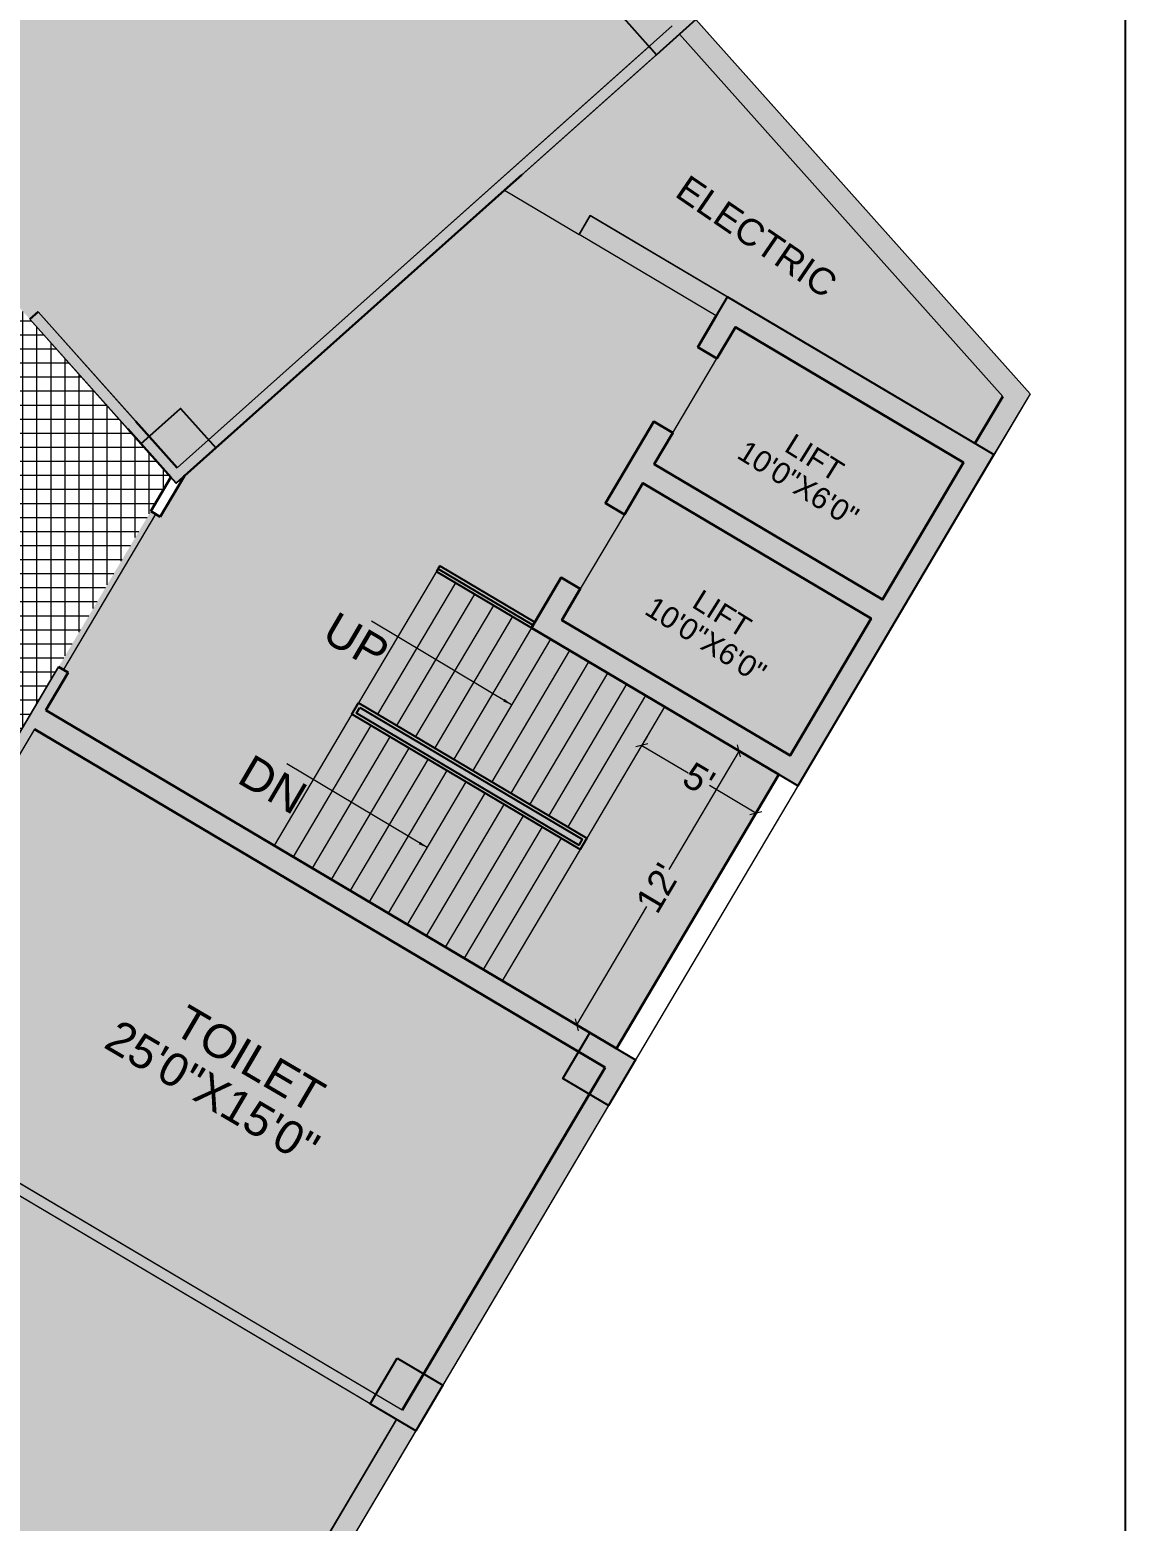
# Model space of a CAD drawing. Header units: inches. Extents: x -13956017 to 293115509, y -946740 to -305538.
# Drawn here: x 1207549 to 1208045, y -917119 to -916444 of the extents above; entities that cross this region are included whole.
import ezdxf

# ---------------------------------------------------------------- set-up
doc = ezdxf.new("R2010")
doc.units = ezdxf.units.IN
doc.header["$LTSCALE"] = 6
doc.header["$PDMODE"] = 2
for name, color, linetype, lineweight in [('column', 240, 'Continuous', 25), ('floor hatch', 135, 'Continuous', 13), ('W', 250, 'Continuous', 5), ('wall', 7, 'Continuous', 30), ('wall high', 7, 'Continuous', 30)]:
    doc.layers.add(name, color=color, linetype=linetype, lineweight=lineweight)
for name, color, linetype in [('DIM', 7, 'Continuous'), ('TW', 5, 'Continuous'), ('WAL', 7, 'Continuous')]:
    doc.layers.add(name, color=color, linetype=linetype)
doc.styles.add('ARI', font='arial.ttf')
doc.linetypes.add('ZIGZAG', pattern='A,0.0001,-0.2,[131,ltypeshp.shx,S=0.2,R=0,X=-0.2,Y=0],-0.4,[131,ltypeshp.shx,S=0.2,R=180,X=0.2,Y=0],-0.2', length=0.8001)
doc.dimstyles.new('Copy(2) of AA', dxfattribs={"dimtxt": 12, "dimasz": 4, "dimexe": 0.18, "dimexo": 0, "dimgap": 0.09, "dimtad": 0, "dimdec": 0, "dimzin": 0, "dimdsep": 46, "dimlunit": 3, "dimtxsty": 'ARI', "dimblk": 'OBLIQUE', "dimcen": 0.09, "dimclrd": 7, "dimclre": 7, "dimclrt": 7, "dimadec": 0, "dimazin": 0, "dimtfac": 1, "dimtdec": 0, "dimtofl": 0, "dimtmove": 0, "dimatfit": 3, "dimfxl": 1, "dimtolj": 1, "dimtzin": 0, "dimlwd": 5, "dimlwe": 5, "dimarcsym": 0})

# ---------------------------------------------------------------- blocks, each defined once
blk = doc.blocks.new('_Oblique')
at = {"layer": 'DIM', "color": 0, "lineweight": -2}
blk.add_line((-0.5, -0.5), (0.5, 0.5), dxfattribs=at)
blk = doc.blocks.new('*D483')
at = {"layer": 'Defpoints', "color": 0, "ltscale": 10, "transparency": 16777216}
for p in [(1207868.08, -916769.15, 3969.12), (1207870.21, -916770.42), (1207794.68, -916893.04, 3969.12)]:
    blk.add_point(p, dxfattribs=at)
at = {"layer": 'W', "color": 7, "lineweight": 5, "ltscale": 10, "transparency": 16777216}
for p, q in [((1207868.08, -916769.15), (1207870.36, -916770.51)), ((1207870.21, -916770.42), (1207838.46, -916824.01)), ((1207796.81, -916894.3), (1207828.56, -916840.71)), ((1207794.68, -916893.04), (1207796.96, -916894.4))]:
    blk.add_line(p, q, dxfattribs=at)
at = {"layer": 'W', "color": 7, "lineweight": 5, "ltscale": 10, "transparency": 16777216, "xscale": 4, "yscale": 4, "zscale": 4}
for p, rotation in [((1207870.21, -916770.42), 59.35378210765239), ((1207796.81, -916894.3), 239.3537821076524)]:
    blk.add_blockref('_Oblique', p, dxfattribs=dict(at, rotation=rotation))
at = {"layer": 'W', "color": 7, "lineweight": 30, "ltscale": 10, "transparency": 16777216, "insert": (1207833.51, -916832.36), "char_height": 12, "attachment_point": 5, "rotation": 59.35378, "style": 'ARI'}
blk.add_mtext("\\A1;12'", dxfattribs=at)
blk = doc.blocks.new('*D484')
at = {"layer": 'Defpoints', "color": 0, "ltscale": 10, "transparency": 16777216}
for p in [(1207828.63, -916763.85, 3969.12), (1207880.25, -916794.43, 3969.12), (1207877.84, -916798.5)]:
    blk.add_point(p, dxfattribs=at)
at = {"layer": 'W', "color": 7, "lineweight": 5, "ltscale": 10, "transparency": 16777216}
for p, q in [((1207828.63, -916763.85), (1207826.13, -916768.07)), ((1207826.22, -916767.92), (1207847.2, -916780.35)), ((1207877.84, -916798.5), (1207856.86, -916786.07)), ((1207880.25, -916794.43), (1207877.75, -916798.66))]:
    blk.add_line(p, q, dxfattribs=at)
at = {"layer": 'W', "color": 7, "lineweight": 5, "ltscale": 10, "transparency": 16777216, "xscale": 4, "yscale": 4, "zscale": 4}
for p, rotation in [((1207826.22, -916767.92), 149.3537821076967), ((1207877.84, -916798.5), 329.3537821076967)]:
    blk.add_blockref('_Oblique', p, dxfattribs=dict(at, rotation=rotation))
at = {"layer": 'W', "color": 7, "lineweight": 30, "ltscale": 10, "transparency": 16777216, "insert": (1207852.03, -916783.21), "char_height": 12, "attachment_point": 5, "rotation": 329.35378, "style": 'ARI'}
blk.add_mtext("\\A1;5'", dxfattribs=at)

msp = doc.modelspace()

# ---------------------------------------------------------------- hatches: boundary and pattern name
at = {"layer": 'column', "ltscale": 10}
h = msp.add_hatch(color=256, dxfattribs=at)
h.dxf.hatch_style = 1
h.paths.add_polyline_path([(1207816.84, -916437.75), (1207834.74, -916421.77), (1207850.73, -916439.67), (1207832.82, -916455.65)])
h = msp.add_hatch(color=256, dxfattribs=at)
h.dxf.hatch_style = 1
h.paths.add_polyline_path([(1207851.54, -916587.85), (1207865.03, -916565.1), (1207985.47, -916636.46), (1207896.78, -916786.16), (1207888.18, -916781.06), (1207776.33, -916714.8), (1207789.81, -916692.04), (1207798.42, -916697.14), (1207790.03, -916711.29), (1207893.27, -916772.46), (1207929.97, -916710.51), (1207826.73, -916649.35), (1207818.35, -916663.5), (1207809.75, -916658.4), (1207831.61, -916621.49), (1207840.22, -916626.59), (1207831.83, -916640.74), (1207935.07, -916701.91), (1207971.77, -916639.97), (1207868.53, -916578.8), (1207860.15, -916592.95)])
h = msp.add_hatch(color=256, dxfattribs=at)
h.dxf.hatch_style = 1
h.paths.add_polyline_path([(1207599.73, -916631.51), (1207617.64, -916615.53), (1207633.62, -916633.44), (1207615.71, -916649.42)])
h = msp.add_hatch(color=256, dxfattribs=at)
h.dxf.hatch_style = 1
h.paths.add_polyline_path([(1207802.73, -916897.81), (1207823.38, -916910.05), (1207811.14, -916930.69), (1207790.49, -916918.46)])
h = msp.add_hatch(color=256, dxfattribs=at)
h.dxf.hatch_style = 1
h.paths.add_polyline_path([(1207715.56, -917044.93), (1207736.21, -917057.16), (1207723.98, -917077.81), (1207703.33, -917065.58)])
at = {"layer": 'floor hatch', "ltscale": 5}
h = msp.add_hatch(dxfattribs=at)
h.set_pattern_fill('NET', color=9, scale=2, angle=90)
h.set_pattern_definition([(90, (225125.152, -30674.727), (-6.35, 4e-16), []), (180, (225125.152, -30674.727), (-8e-16, -6.35), [])])
edge = h.paths.add_edge_path(flags=16)
edge.add_arc((1207069.18, -916180.34), 252.42, 212.86316, 311.61534)
edge.add_line((1207236.81, -916369.05), (1207453.63, -916616.49))
edge.add_line((1207453.63, -916616.49), (1207466.43, -916698.56))
edge.add_line((1207466.43, -916698.56), (1207078.29, -917355.42))
edge.add_line((1207078.29, -917355.42), (1206612.14, -917262.95))
edge.add_line((1206612.14, -917262.95), (1206437.57, -916752.72))
edge.add_line((1206437.57, -916752.72), (1206398.66, -916639))
edge.add_line((1206398.66, -916639), (1206438.47, -916517.35))
edge.add_line((1206438.47, -916517.35), (1206857.16, -916317.31))
h.paths.add_polyline_path([(1206508.36, -917265.45), (1206536.93, -917348.96), (1207127.75, -917466.16), (1207613.27, -916646.69), (1207385.32, -916391.28), (1207478.58, -916308.04), (1207255.52, -916058.11), (1207180.17, -916125.36), (1207189.49, -916135.81), (1207171.58, -916151.79), (1207155.6, -916133.88), (1207207.08, -916087.94), (1207007.45, -915864.25), (1206942.61, -915895.23), (1207112.5, -916085.59), (1206246.29, -916499.46)])
at = {"layer": 'W', "ltscale": 10}
h = msp.add_hatch(color=256, dxfattribs=at)
h.dxf.hatch_style = 1
h.paths.add_polyline_path([(1206533.13, -917353.3), (1206571.25, -917360.87), (1206572.23, -917355.96), (1206536.93, -917348.96), (1206508.36, -917265.45), (1206503.63, -917267.07), (1206512.68, -917293.52), (1206242.08, -917386.1), (1206243.7, -917390.83), (1206514.3, -917298.25)])
h.paths.add_polyline_path([(1207026.24, -917451.12), (1207027.21, -917446.22), (1206648.12, -917371.02), (1206647.15, -917375.92)])
h.paths.add_polyline_path([(1206220.99, -917398.6), (1206230.45, -917395.37), (1206284.83, -917554.32), (1206275.37, -917557.56)])
h.paths.add_polyline_path([(1206283.14, -917580.26), (1206292.6, -917577.03), (1206342.46, -917722.73), (1206332.99, -917725.97)])
h.paths.add_polyline_path([(1206360.23, -917731.45), (1206489.05, -917687.38), (1206492.29, -917696.84), (1206363.47, -917740.91)])
h.paths.add_polyline_path([(1207114.82, -917792.06), (1207119.92, -917783.46), (1207236.92, -917852.78), (1207231.82, -917861.38)])
h.paths.add_polyline_path([(1207256.1, -917847.87), (1207334.6, -917715.38), (1207343.21, -917720.48), (1207264.71, -917852.97)])
h.paths.add_polyline_path([(1207346.84, -917694.73), (1207431.99, -917551.02), (1207432.47, -917550.2), (1207441.07, -917555.29), (1207355.44, -917699.83)])
h.paths.add_polyline_path([(1207103.1, -917461.27), (1207127.75, -917466.16), (1207186.87, -917366.37), (1207191.17, -917368.92), (1207176.92, -917392.98), (1207422.98, -917538.76), (1207420.43, -917543.06), (1207174.37, -917397.28), (1207130.24, -917471.76), (1207102.13, -917466.18)])
h.paths.add_polyline_path([(1207226.31, -917299.8), (1207230.61, -917302.35), (1207403.58, -917010.42), (1207399.28, -917007.87)])
h.paths.add_polyline_path([(1207444.71, -917529.55), (1207526.77, -917391.04), (1207535.38, -917396.13), (1207453.31, -917534.65)])
h.paths.add_polyline_path([(1207539.01, -917370.39), (1207621.07, -917231.88), (1207629.68, -917236.97), (1207547.61, -917375.49)])
h.paths.add_polyline_path([(1207633.31, -917211.23), (1207715.37, -917072.71), (1207723.98, -917077.81), (1207641.91, -917216.32)])
h.paths.add_polyline_path([(1207438.72, -916941.3), (1207492.22, -916851), (1207496.53, -916853.55), (1207459.82, -916915.49), (1207705.88, -917061.28), (1207703.33, -917065.58), (1207457.28, -916919.79), (1207443.02, -916943.85)])
h.paths.add_polyline_path([(1207727.61, -917052.07), (1207802.54, -916925.6), (1207811.14, -916930.69), (1207736.21, -917057.16)])
h.paths.add_polyline_path([(1207510.57, -916820.03), (1207562.51, -916732.37), (1207566.81, -916734.91), (1207556.67, -916752.03), (1207802.73, -916897.81), (1207797.63, -916906.42), (1207551.58, -916760.63), (1207514.88, -916822.58)])
h.paths.add_polyline_path([(1207630.29, -916629.71), (1207829.49, -916451.92), (1207832.82, -916455.65), (1207633.62, -916633.44)])
h.paths.add_polyline_path([(1207599.73, -916631.51), (1207603.46, -916628.18), (1207553.21, -916571.88), (1207549.48, -916575.21)])
h.paths.add_polyline_path([(1207797.84, -916536.92), (1207802.94, -916528.31), (1207865.03, -916565.1), (1207859.93, -916573.7)])
h.paths.add_polyline_path([(1207843.26, -916446.33), (1207850.73, -916439.67), (1208001.78, -916608.93), (1207985.47, -916636.46), (1207976.87, -916631.36), (1207989.45, -916610.13)])
h.paths.add_polyline_path([(1207692.11, -916276.97), (1207699.58, -916270.31), (1207834.74, -916421.77), (1207827.28, -916428.43)])
h.paths.add_polyline_path([(1207540.96, -916107.61), (1207548.43, -916100.95), (1207683.59, -916252.41), (1207676.13, -916259.07), (1207616.21, -916191.92), (1207392.38, -916391.68), (1207452.31, -916458.82), (1207448.58, -916462.15), (1207385.32, -916391.28), (1207537.52, -916255.44), (1207489.58, -916201.72), (1207493.31, -916198.39), (1207540.94, -916251.76), (1207612.88, -916188.19)])
h.paths.add_polyline_path([(1207502.04, -916522.05), (1207505.77, -916518.72), (1207468.29, -916476.73), (1207464.56, -916480.06)])
h.paths.add_polyline_path([(1207413.67, -916116.67), (1207417.4, -916113.34), (1207466.01, -916167.81), (1207527.19, -916113.2), (1207530.52, -916116.94), (1207406.67, -916227.47), (1207403.34, -916223.74), (1207462.28, -916171.13)], flags=17)
h.paths.add_polyline_path([(1207399.14, -915948.7), (1207406.6, -915942.04), (1207532.44, -916083.05), (1207524.98, -916089.71), (1207465.06, -916022.56), (1207330.76, -916142.41), (1207327.43, -916138.68), (1207461.73, -916018.83)])
h.paths.add_polyline_path([(1207173.51, -916117.9), (1207207.08, -916087.94), (1207201.65, -916081.85), (1207209.11, -916075.19), (1207214.54, -916081.28), (1207372.71, -915940.11), (1207379.37, -915947.58), (1207318.19, -916002.18), (1207366.13, -916055.89), (1207362.4, -916059.22), (1207314.46, -916005.51), (1207180.17, -916125.36)])
h.paths.add_polyline_path([(1207109.26, -915840.16), (1207206.25, -915753.6), (1207212.9, -915761.06), (1207115.91, -915847.62)])
h.paths.add_polyline_path([(1206750.16, -915787.7), (1206780.67, -915773.12), (1206822.06, -915859.74), (1206757.09, -915890.78), (1206759.25, -915895.29), (1206824.22, -915864.25), (1206858.27, -915935.53), (1206862.78, -915933.37), (1206785.18, -915770.96), (1206882.63, -915724.4), (1206949.2, -915798.99), (1206859.05, -915842.06), (1206861.21, -915846.57), (1206952.67, -915802.87), (1207014.6, -915872.26), (1207018.33, -915868.94), (1206887.33, -915722.16), (1206954.08, -915690.27), (1206949.77, -915681.24), (1206745.85, -915778.67)])
h.paths.add_polyline_path([(1206524.58, -915895.47), (1206576.75, -915870.55), (1206618.14, -915957.17), (1206553.17, -915988.21), (1206555.33, -915992.72), (1206620.3, -915961.68), (1206654.35, -916032.96), (1206658.86, -916030.8), (1206624.81, -915959.52), (1206689.77, -915928.48), (1206687.62, -915923.97), (1206622.65, -915955.01), (1206581.26, -915868.39), (1206678.71, -915821.83), (1206756.31, -915984.24), (1206760.82, -915982.09), (1206683.22, -915819.68), (1206728.5, -915798.04), (1206724.19, -915789.02), (1206520.27, -915886.45)])
h.paths.add_polyline_path([(1206299.01, -916003.25), (1206372.83, -915967.98), (1206553.9, -916346.94), (1206480.07, -916382.22), (1206482.23, -916386.73), (1206560.57, -916349.3), (1206420.89, -916056.95), (1206485.85, -916025.91), (1206483.7, -916021.4), (1206418.73, -916052.44), (1206377.69, -915966.53), (1206377.35, -915965.82), (1206474.79, -915919.26), (1206552.39, -916081.68), (1206556.9, -916079.52), (1206479.3, -915917.11), (1206502.93, -915905.82), (1206498.62, -915896.8), (1206294.7, -915994.23)])
h.paths.add_polyline_path([(1206244.66, -916494.69), (1206333.48, -916452.25), (1206335.64, -916456.77), (1206246.29, -916499.46)])
h.paths.add_polyline_path([(1206404.75, -916423.74), (1206460.57, -916397.07), (1206458.42, -916392.56), (1206402.6, -916419.23)])
h.paths.add_polyline_path([(1206069.12, -916102), (1206273.04, -916004.57), (1206277.35, -916013.6), (1206073.43, -916111.03)])
h.paths.add_polyline_path([(1205840.03, -916211.46), (1206047.47, -916112.35), (1206051.78, -916121.37), (1205844.34, -916220.49)])
h.paths.add_polyline_path([(1205942.09, -916583.42), (1205951.55, -916580.18), (1205835.28, -916240.33), (1205828.72, -916243.46), (1205818.37, -916221.81)])
h.paths.add_polyline_path([(1205969.33, -916588.89), (1206080.03, -916551.02), (1206083.26, -916560.48), (1205972.56, -916598.36)])
h.paths.add_polyline_path([(1206038.09, -916864.02), (1206047.55, -916860.79), (1205959.32, -916602.89), (1205949.86, -916606.12)])
h.paths.add_polyline_path([(1206064.04, -916865.72), (1206334.64, -916773.14), (1206343.69, -916799.59), (1206348.42, -916797.97), (1206328.99, -916741.17), (1206319.53, -916744.41), (1206326.67, -916765.29), (1206060.8, -916856.26)])
h.paths.add_polyline_path([(1206093.45, -917025.82), (1206102.91, -917022.58), (1206055.32, -916883.49), (1206045.86, -916886.73)])
h.paths.add_polyline_path([(1206153.33, -917200.86), (1206162.8, -917197.62), (1206110.68, -917045.29), (1206101.22, -917048.52)])
h.paths.add_polyline_path([(1206213.22, -917375.89), (1206222.68, -917372.66), (1206170.56, -917220.33), (1206161.1, -917223.56)])
h.paths.add_polyline_path([(1207223.35, -915751.73), (1207230.81, -915745.08), (1207390.62, -915924.13), (1207383.16, -915930.79)])
h.paths.add_polyline_path([(1207106.85, -915606.19), (1207214.83, -915727.17), (1207207.37, -915733.83), (1207114.1, -915629.32), (1207117.2, -915627.84)])
h.paths.add_polyline_path([(1206971.42, -915670.9), (1207085.2, -915616.53), (1207089.51, -915625.56), (1206975.73, -915679.92)])
at = {"layer": 'WAL', "lineweight": 9, "ltscale": 100, "true_color": 0xb3beaa}
h = msp.add_hatch(color=253, dxfattribs=at)
h.dxf.hatch_style = 1
h.paths.add_polyline_path([(1207392.38, -916391.68), (1207616.21, -916191.92), (1207676.13, -916259.07), (1207665.69, -916268.39), (1207681.67, -916286.29), (1207692.11, -916276.97), (1207827.28, -916428.43), (1207816.84, -916437.75), (1207829.49, -916451.92), (1207630.29, -916629.71), (1207617.64, -916615.53), (1207603.46, -916628.18), (1207553.21, -916571.88), (1207549.48, -916575.21), (1207502.04, -916522.05), (1207505.77, -916518.72), (1207468.29, -916476.73), (1207482.47, -916464.08), (1207466.49, -916446.17), (1207452.31, -916458.82)])
h = msp.add_hatch(color=253, dxfattribs=at)
h.dxf.hatch_style = 1
h.paths.add_polyline_path([(1207764.14, -916516.95), (1207843.26, -916446.33), (1207989.45, -916610.13), (1207976.87, -916631.36), (1207802.94, -916528.31), (1207797.84, -916536.92)])
at = {"layer": 'WAL', "lineweight": 9, "ltscale": 100, "true_color": 0xffae59}
h = msp.add_hatch(color=21, dxfattribs=at)
h.dxf.hatch_style = 1
h.paths.add_polyline_path([(1207764.14, -916516.95), (1207859.93, -916573.7), (1207851.54, -916587.85), (1207860.15, -916592.95), (1207840.22, -916626.59), (1207831.61, -916621.49), (1207809.75, -916658.4), (1207818.35, -916663.5), (1207798.42, -916697.14), (1207789.81, -916692.04), (1207776.33, -916714.8), (1207888.18, -916781.06), (1207814.77, -916904.95), (1207556.67, -916752.03), (1207566.81, -916734.91), (1207562.51, -916732.37), (1207604.19, -916662.03), (1207608.49, -916664.58), (1207619.44, -916646.09), (1207633.62, -916633.44)])
h = msp.add_hatch(color=21, dxfattribs=at)
h.dxf.hatch_style = 1
h.paths.add_polyline_path([(1207831.83, -916640.74), (1207935.07, -916701.91), (1207971.77, -916639.97), (1207868.53, -916578.8)])
h = msp.add_hatch(color=21, dxfattribs=at)
h.dxf.hatch_style = 1
h.paths.add_polyline_path([(1207790.03, -916711.29), (1207893.27, -916772.46), (1207929.97, -916710.51), (1207826.73, -916649.35)])
at = {"layer": 'WAL', "lineweight": 9, "true_color": 0x5797dc}
h = msp.add_hatch(color=153, dxfattribs=at)
h.dxf.hatch_style = 1
h.paths.add_polyline_path([(1207459.82, -916915.49), (1207496.53, -916853.55), (1207492.22, -916851), (1207510.57, -916820.03), (1207514.88, -916822.58), (1207551.58, -916760.63), (1207797.63, -916906.42), (1207790.49, -916918.46), (1207802.54, -916925.6), (1207727.61, -917052.07), (1207715.56, -917044.93), (1207705.88, -917061.28)])
at = {"layer": 'WAL', "lineweight": 9, "ltscale": 100, "true_color": 0x94c4cc}
h = msp.add_hatch(color=9, dxfattribs=at)
h.dxf.hatch_style = 1
h.paths.add_polyline_path([(1207176.92, -917392.98), (1207191.17, -917368.92), (1207186.87, -917366.37), (1207226.31, -917299.8), (1207230.61, -917302.35), (1207403.58, -917010.42), (1207399.28, -917007.87), (1207438.72, -916941.3), (1207443.02, -916943.85), (1207457.28, -916919.79), (1207715.37, -917072.71), (1207633.31, -917211.23), (1207621.26, -917204.09), (1207609.03, -917224.74), (1207621.07, -917231.88), (1207539.01, -917370.39), (1207526.96, -917363.25), (1207514.73, -917383.9), (1207526.77, -917391.04), (1207444.71, -917529.55), (1207432.66, -917522.41), (1207422.98, -917538.76)])

# ---------------------------------------------------------------- linework, layer by layer
at = {"layer": 'column', "ltscale": 10, "elevation": 3969.12}
for points in [[(1207816.84, -916437.75), (1207834.74, -916421.77), (1207850.73, -916439.67), (1207832.82, -916455.65), (1207816.84, -916437.75)], [(1207851.54, -916587.85), (1207865.03, -916565.1), (1207985.47, -916636.46), (1207896.78, -916786.16), (1207888.18, -916781.06), (1207776.33, -916714.8), (1207789.81, -916692.04), (1207798.42, -916697.14), (1207790.03, -916711.29), (1207893.27, -916772.46), (1207929.97, -916710.51), (1207826.73, -916649.35), (1207818.35, -916663.5), (1207809.75, -916658.4), (1207831.61, -916621.49), (1207840.22, -916626.59), (1207831.83, -916640.74), (1207935.07, -916701.91), (1207971.77, -916639.97), (1207868.53, -916578.8), (1207860.15, -916592.95), (1207851.54, -916587.85)], [(1207599.73, -916631.51), (1207617.64, -916615.53), (1207633.62, -916633.44), (1207615.71, -916649.42), (1207599.73, -916631.51)], [(1207802.73, -916897.81), (1207823.38, -916910.05), (1207811.14, -916930.69), (1207790.49, -916918.46), (1207802.73, -916897.81)], [(1207715.56, -917044.93), (1207736.21, -917057.16), (1207723.98, -917077.81), (1207703.33, -917065.58), (1207715.56, -917044.93)]]:
    msp.add_lwpolyline(points, dxfattribs=at)
at = {"layer": 'TW', "ltscale": 10}
for p, q in [((1207734.84, -916686.73, 3969.12), (1207733.32, -916689.31, 3969.12)), ((1207733.32, -916689.31, 3969.12), (1207776.33, -916714.8, 3969.12)), ((1207734.08, -916688.02, 3969.12), (1207777.1, -916713.51, 3969.12)), ((1207734.84, -916686.73, 3969.12), (1207777.86, -916712.21, 3969.12))]:
    msp.add_line(p, q, dxfattribs=at)
at = {"layer": 'TW', "ltscale": 10, "elevation": 3969.12}
msp.add_lwpolyline([(1207698.14, -916748.67), (1207801.38, -916809.84), (1207798.33, -916815), (1207695.09, -916753.83), (1207698.14, -916748.67)], dxfattribs=at)
msp.add_lwpolyline([(1207698.67, -916750.73), (1207799.33, -916810.37), (1207797.8, -916812.95), (1207697.14, -916753.31)], close=True, dxfattribs=at)
at = {"layer": 'W', "ltscale": 10}
for p, q in [((1207106.85, -915606.19, 3969.12), (1208001.78, -916608.93, 3969.12)), ((1207616.11, -916642.36, 3969.12), (1207839.94, -916442.6, 3969.12)), ((1207771.97, -916509.96, 3969.12), (1207843.26, -916446.33, 3969.12)), ((1207843.26, -916446.33, 3969.12), (1207989.45, -916610.13, 3969.12)), ((1207764.14, -916516.95, 3969.12), (1207797.84, -916536.92, 3969.12)), ((1207802.94, -916528.31, 3969.12), (1207797.84, -916536.92, 3969.12)), ((1207976.87, -916631.36, 3969.12), (1207802.94, -916528.31, 3969.12)), ((1207859.93, -916573.7, 3969.12), (1207797.84, -916536.92, 3969.12)), ((1207553.21, -916571.88, 3969.12), (1207597.49, -916621.5, 3969.12)), ((1207549.48, -916575.21, 3969.12), (1207593.76, -916624.83, 3969.12)), ((1207840.22, -916626.59, 3969.12), (1207860.15, -916592.95, 3969.12)), ((1208001.78, -916608.93, 3969.12), (1207252.47, -917873.62, 3969.12)), ((1207818.35, -916663.5, 3969.12), (1207798.42, -916697.14, 3969.12)), ((1207733.32, -916689.31, 3969.12), (1207698.14, -916748.67, 3969.12)), ((1207741.92, -916694.41, 3969.12), (1207706.75, -916753.77, 3969.12)), ((1207750.52, -916699.5, 3969.12), (1207715.35, -916758.87, 3969.12)), ((1207759.13, -916704.6, 3969.12), (1207723.95, -916763.96, 3969.12)), ((1207767.73, -916709.7, 3969.12), (1207732.56, -916769.06, 3969.12)), ((1207776.33, -916714.8, 3969.12), (1207741.16, -916774.16, 3969.12)), ((1207784.94, -916719.89, 3969.12), (1207749.76, -916779.26, 3969.12)), ((1207793.54, -916724.99, 3969.12), (1207758.37, -916784.35, 3969.12)), ((1207562.51, -916732.37, 3969.12), (1207510.57, -916820.03, 3969.12)), ((1207802.14, -916730.09, 3969.12), (1207766.97, -916789.45, 3969.12)), ((1207810.75, -916735.19, 3969.12), (1207775.57, -916794.55, 3969.12)), ((1207819.35, -916740.28, 3969.12), (1207784.18, -916799.65, 3969.12)), ((1207827.95, -916745.38, 3969.12), (1207792.78, -916804.74, 3969.12)), ((1207695.09, -916753.83, 3969.12), (1207659.91, -916813.2, 3969.12)), ((1207836.56, -916750.48, 3969.12), (1207801.38, -916809.84, 3969.12)), ((1207551.58, -916760.63, 3969.12), (1207514.88, -916822.58, 3969.12)), ((1207703.69, -916758.93, 3969.12), (1207668.52, -916818.29, 3969.12)), ((1207712.29, -916764.03, 3969.12), (1207677.12, -916823.39, 3969.12)), ((1207720.9, -916769.13, 3969.12), (1207685.72, -916828.49, 3969.12)), ((1207729.5, -916774.22, 3969.12), (1207694.33, -916833.59, 3969.12)), ((1207738.1, -916779.32, 3969.12), (1207702.93, -916838.68, 3969.12)), ((1207746.71, -916784.42, 3969.12), (1207711.53, -916843.78, 3969.12)), ((1207755.31, -916789.52, 3969.12), (1207720.14, -916848.88, 3969.12)), ((1207763.91, -916794.61, 3969.12), (1207728.74, -916853.98, 3969.12)), ((1207772.52, -916799.71, 3969.12), (1207737.34, -916859.07, 3969.12)), ((1207781.12, -916804.81, 3969.12), (1207745.95, -916864.17, 3969.12)), ((1207789.72, -916809.9, 3969.12), (1207754.55, -916869.27, 3969.12)), ((1207798.33, -916815, 3969.12), (1207763.15, -916874.37, 3969.12)), ((1207717.92, -917068.41, 3969.12), (1207459.82, -916915.49, 3969.12)), ((1207715.37, -917072.71, 3969.12), (1207457.28, -916919.79, 3969.12)), ((1207715.37, -917072.71, 3969.12), (1207623.62, -917227.57, 3969.12))]:
    msp.add_line(p, q, dxfattribs=at)
at = {"layer": 'W', "lineweight": 30, "ltscale": 10}
for p, q in [((1207771.97, -916509.96, 3969.12), (1207764.14, -916516.95, 3969.12)), ((1207619.44, -916646.09, 3969.12), (1207764.14, -916516.95, 3969.12)), ((1207764.14, -916516.95, 3969.12), (1207764.14, -916516.95, 3969.12)), ((1207553.21, -916571.88, 3969.12), (1207549.48, -916575.21, 3969.12)), ((1207859.93, -916573.7, 3969.12), (1207851.54, -916587.85, 3969.12)), ((1207868.53, -916578.8, 3969.12), (1207860.15, -916592.95, 3969.12)), ((1207971.77, -916639.97, 3969.12), (1207868.53, -916578.8, 3969.12)), ((1207860.15, -916592.95, 3969.12), (1207851.54, -916587.85, 3969.12)), ((1207989.45, -916610.13, 3969.12), (1207976.87, -916631.36, 3969.12)), ((1207597.49, -916621.5, 3969.12), (1207616.11, -916642.36, 3969.12)), ((1207831.61, -916621.49, 3969.12), (1207809.75, -916658.4, 3969.12)), ((1207840.22, -916626.59, 3969.12), (1207831.61, -916621.49, 3969.12)), ((1207593.76, -916624.83, 3969.12), (1207613.27, -916646.69, 3969.12)), ((1207840.22, -916626.59, 3969.12), (1207831.83, -916640.74, 3969.12)), ((1207935.07, -916701.91, 3969.12), (1207831.83, -916640.74, 3969.12)), ((1207971.77, -916639.97, 3969.12), (1207935.07, -916701.91, 3969.12)), ((1207613.27, -916646.69, 3969.12), (1207604.19, -916662.03, 3969.12)), ((1207619.44, -916646.09, 3969.12), (1207608.49, -916664.58, 3969.12)), ((1207826.73, -916649.35, 3969.12), (1207818.35, -916663.5, 3969.12)), ((1207929.97, -916710.51, 3969.12), (1207826.73, -916649.35, 3969.12)), ((1207608.49, -916664.58, 3969.12), (1207604.19, -916662.03, 3969.12)), ((1207818.35, -916663.5, 3969.12), (1207809.75, -916658.4, 3969.12)), ((1207789.81, -916692.04, 3969.12), (1207776.33, -916714.8, 3969.12)), ((1207798.42, -916697.14, 3969.12), (1207789.81, -916692.04, 3969.12)), ((1207798.42, -916697.14, 3969.12), (1207790.03, -916711.29, 3969.12)), ((1207888.18, -916781.06, 3969.12), (1207776.33, -916714.8, 3969.12)), ((1207893.27, -916772.46, 3969.12), (1207790.03, -916711.29, 3969.12)), ((1207929.97, -916710.51, 3969.12), (1207893.27, -916772.46, 3969.12)), ((1207566.81, -916734.91, 3969.12), (1207556.67, -916752.03, 3969.12)), ((1207566.81, -916734.91, 3969.12), (1207562.51, -916732.37, 3969.12)), ((1207814.77, -916904.95, 3969.12), (1207556.67, -916752.03, 3969.12)), ((1207809.68, -916913.55, 3969.12), (1207551.58, -916760.63, 3969.12)), ((1207888.18, -916781.06, 3969.12), (1207814.77, -916904.95, 3969.12)), ((1207809.68, -916913.55, 3969.12), (1207717.92, -917068.41, 3969.12))]:
    msp.add_line(p, q, dxfattribs=at)
at = {"layer": 'W', "linetype": 'ZIGZAG', "ltscale": 2}
msp.add_line((1207606.34, -916663.3, 3969.12), (1207564.66, -916733.64, 3969.12), dxfattribs=at)
at = {"layer": 'W', "ltscale": 10, "elevation": 3969.12}
for points in [[(1207843.26, -916446.33), (1207850.73, -916439.67), (1208001.78, -916608.93), (1207985.47, -916636.46), (1207976.87, -916631.36), (1207989.45, -916610.13)], [(1207630.29, -916629.71), (1207829.49, -916451.92), (1207832.82, -916455.65), (1207633.62, -916633.44)], [(1207797.84, -916536.92), (1207802.94, -916528.31), (1207865.03, -916565.1), (1207859.93, -916573.7)], [(1207599.73, -916631.51), (1207603.46, -916628.18), (1207553.21, -916571.88), (1207549.48, -916575.21)], [(1207510.57, -916820.03), (1207562.51, -916732.37), (1207566.81, -916734.91), (1207556.67, -916752.03), (1207802.73, -916897.81), (1207797.63, -916906.42), (1207551.58, -916760.63), (1207514.88, -916822.58)], [(1207438.72, -916941.3), (1207492.22, -916851), (1207496.53, -916853.55), (1207459.82, -916915.49), (1207705.88, -917061.28), (1207703.33, -917065.58), (1207457.28, -916919.79), (1207443.02, -916943.85)], [(1207633.31, -917211.23), (1207715.37, -917072.71), (1207723.98, -917077.81), (1207641.91, -917216.32)]]:
    msp.add_lwpolyline(points, close=True, dxfattribs=at)
at = {"layer": 'W', "color": 1, "ltscale": 10, "elevation": 3969.12}
msp.add_lwpolyline([(1207727.61, -917052.07), (1207802.54, -916925.6), (1207811.14, -916930.69), (1207736.21, -917057.16)], close=True, dxfattribs=at)
at = {"layer": 'wall high', "lineweight": 25}
msp.add_lwpolyline([(1205738.94, -915474.16), (1208044.82, -915474.16), (1208044.82, -918029.46), (1205738.94, -918029.46)], close=True, dxfattribs=at)

# ---------------------------------------------------------------- texts
at = {"layer": 'wall', "lineweight": 25, "style": 'ARI'}
for s, height, rotation, p in [('ELECTRIC', 12, 325.62159, (1207840.61, -916519.34, -3969.12)), ('LIFT', 9.6, 328.0376, (1207890.1, -916634.57, -5080.47)), ('10\'0"X6\'0"', 9.6, 328.0376, (1207868.67, -916637.61, -5080.47)), ('10\'0"X6\'0"', 9.6, 328.0376, (1207826.87, -916708.16, -5080.47)), ('LIFT', 9.6, 328.0376, (1207848.3, -916705.11, -5080.47)), ('UP', 15, 329.59784, (1207680.79, -916719.86, -3969.12)), ('DN', 15, 329.59784, (1207642.56, -916784.38, -3969.12)), ('TOILET', 15, 329.59784, (1207613.54, -916897.57, -3969.12)), ('25\'0"X15\'0"', 15, 329.59784, (1207582.26, -916904.17, -3969.12))]:
    msp.add_text(s, height=height, rotation=rotation, dxfattribs=at).set_placement(p)

# ---------------------------------------------------------------- dimensions: what is measured, and where the dimension line sits
at = {"layer": 'W', "lineweight": 30, "ltscale": 10}
for p1, p2, distance, picture, middle in [((1207794.68, -916893.04, 3969.12), (1207868.08, -916769.15, 3969.12), -2.48, '*D483', (1207833.51, -916832.36)), ((1207828.63, -916763.85, 3969.12), (1207880.25, -916794.43, 3969.12), -4.73, '*D484', (1207852.03, -916783.21))]:
    dim = msp.add_aligned_dim(p1=p1, p2=p2, distance=distance, dimstyle='Copy(2) of AA', override={"dimfxl": 0.75}, dxfattribs=at)
    dim.commit()
    dim.dimension.update_dxf_attribs({"geometry": picture, "text_midpoint": middle})

# ---------------------------------------------------------------- leaders
for points in [[(1207767.35, -916749.57, 3969.12), (1207703.99, -916711.68, 3969.12)], [(1207729.12, -916814.1, 3969.12), (1207665.76, -916776.21, 3969.12)]]:
    msp.add_leader(points, dimstyle='Copy(2) of AA', override={"dimgap": 0.09, "dimtad": 0}, dxfattribs=at)

doc.saveas('drawing.dxf')
